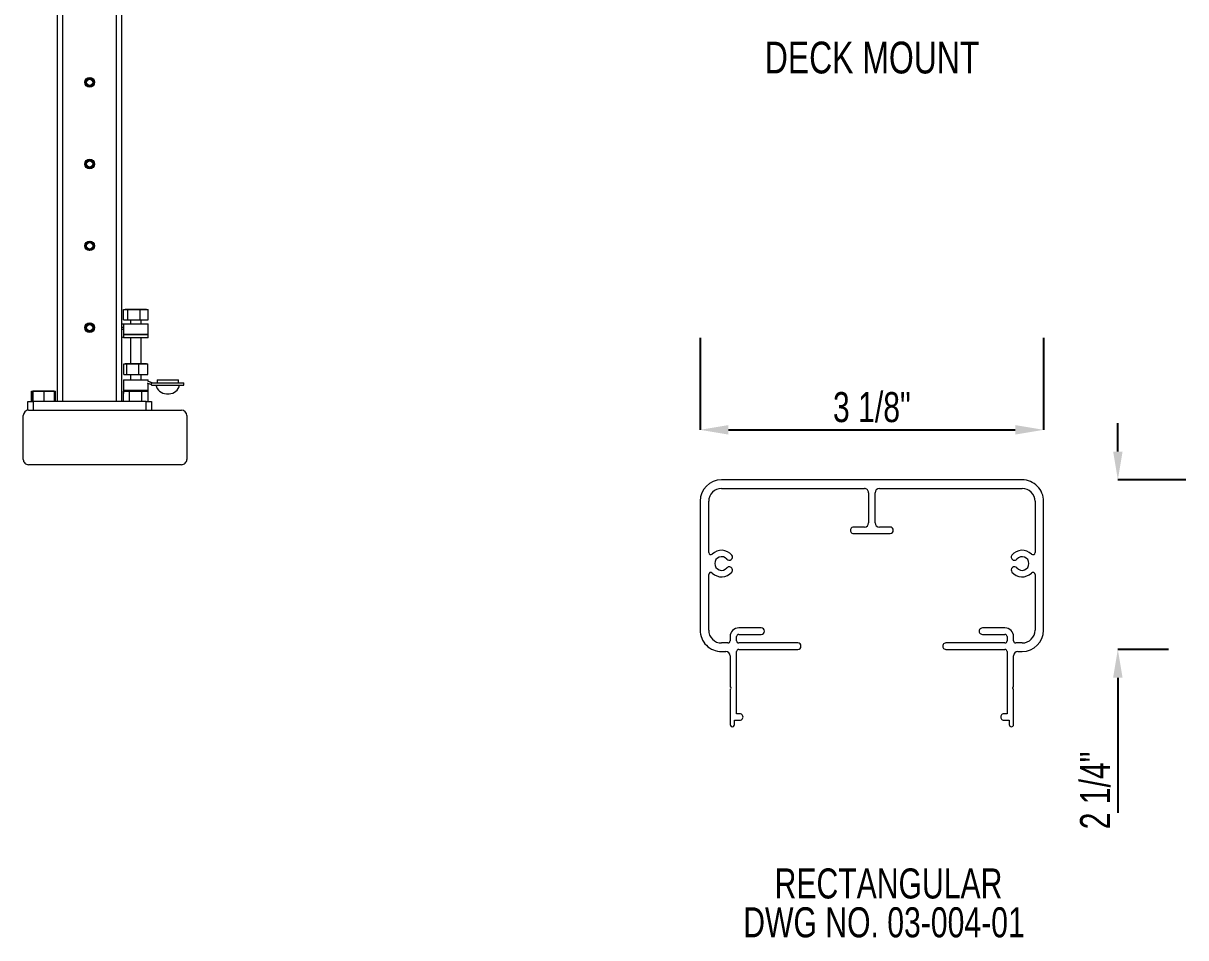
# Model space of a CAD drawing. Header units: inches. Extents: x 0.03 to 2.74, y 0.01 to 1.91.
# Drawn here: x 1.448 to 1.8921, y 0.7054 to 1.0548 of the extents above; entities that cross this region are included whole.
import ezdxf

# ---------------------------------------------------------------- set-up
doc = ezdxf.new("R2010")
doc.units = ezdxf.units.IN
doc.header["$MEASUREMENT"] = 0
doc.header["$PDSIZE"] = -1
doc.layers.add('SLD-0_0', color=7, linetype='Continuous')
doc.styles.add('SLDTEXTSTYLE0', font='TXT', dxfattribs={"width": 0.75})
doc.dimstyles.new('SLDDIMSTYLE8', dxfattribs={"dimtxt": 0.01148293963254593, "dimasz": 0.01083333333333333, "dimexe": 0, "dimexo": 0.0625, "dimgap": 0.002870734908136483, "dimtad": 1, "dimdec": 8, "dimlfac": 2, "dimrnd": 1e-09, "dimzin": 12, "dimdsep": 46, "dimlunit": 5, "dimtxsty": 'SLDTEXTSTYLE0', "dimsah": 1, "dimcen": 0.09, "dimadec": 0, "dimazin": 3, "dimtfac": 1, "dimtdec": 8, "dimtofl": 0, "dimtmove": 0, "dimatfit": 3, "dimfxl": 1, "dimfrac": 2, "dimtolj": 1, "dimtzin": 12, "dimarcsym": 0})
doc.dimstyles.new('SLDDIMSTYLE9', dxfattribs={"dimtxt": 0.01148293963254593, "dimasz": 0.01083333333333333, "dimexe": 0, "dimexo": 0.0625, "dimgap": 0.002870734908136483, "dimtad": 1, "dimdec": 8, "dimlfac": 2, "dimrnd": 1e-09, "dimzin": 12, "dimdsep": 46, "dimlunit": 5, "dimtxsty": 'SLDTEXTSTYLE0', "dimsah": 1, "dimcen": 0.09, "dimadec": 0, "dimazin": 3, "dimtfac": 1, "dimtdec": 8, "dimtofl": 0, "dimtmove": 0, "dimatfit": 3, "dimfxl": 1, "dimfrac": 2, "dimtolj": 1, "dimtzin": 12, "dimarcsym": 0})

# ---------------------------------------------------------------- blocks, each defined once
blk = doc.blocks.new('SW_NOTE_1')
at = {"layer": 'SLD-0_0', "color": 0, "char_height": 0.01148293963254593, "attachment_point": 2, "style": 'SLDTEXTSTYLE0'}
for s, insert in [('RECTANGULAR', (0.05346743766404195, 0.01480228703806392)), ('DWG NO. 03-004-01', (0.05174100873234083, -4.579213010293457e-05))]:
    blk.add_mtext(s, dxfattribs=dict(at, insert=insert))
blk = doc.blocks.new('*D89')
at = {"color": 0, "linetype": 'ByBlock', "lineweight": -2}
for p, q in [((1.706554315222232, 0.9346437841546867), (1.706554315222232, 0.899461866471556)), ((1.837787911022758, 0.9346437841546869), (1.837787911022758, 0.899461866471556)), ((1.717387648555565, 0.899461866471556), (1.826954577689424, 0.899461866471556))]:
    blk.add_line(p, q, dxfattribs=at)
at = {"color": 0, "linetype": 'ByBlock'}
for points in [[(1.706554315222232, 0.899461866471556), (1.717387648555565, 0.8976563109160001), (1.717387648555565, 0.901267422027112)], [(1.837787911022758, 0.899461866471556), (1.826954577689424, 0.8976563109160001), (1.826954577689424, 0.901267422027112)]]:
    blk.add_solid(points, dxfattribs=at)
at = {"layer": 'DEFPOINTS', "color": 0, "linetype": 'ByBlock'}
for p in [(1.706554315222232, 0.8721437841546867), (1.837787911022758, 0.8721437841546869)]:
    blk.add_point(p, dxfattribs=at)
at = {"color": 0, "linetype": 'ByBlock', "insert": (1.772171113122495, 0.9080740711959655), "char_height": 0.01148293963254593, "attachment_point": 5, "style": 'SLDTEXTSTYLE0'}
blk.add_mtext('3 1/8"', dxfattribs=at)
blk = doc.blocks.new('*D88')
at = {"color": 0, "linetype": 'ByBlock', "lineweight": -2}
for p, q in [((1.866144112187816, 0.8911792172255527), (1.866144112187816, 0.902012550558886)), ((1.892085811285225, 0.8803458838922193), (1.866144112187816, 0.8803458838922193)), ((1.885524131495199, 0.8155492959657102), (1.866144112187816, 0.8155492959657102)), ((1.866144112187816, 0.8047159626323769), (1.866144112187816, 0.7530438955658122))]:
    blk.add_line(p, q, dxfattribs=at)
at = {"color": 0, "linetype": 'ByBlock'}
for points in [[(1.866144112187816, 0.8803458838922193), (1.86433855663226, 0.8911792172255527), (1.867949667743372, 0.8911792172255527)], [(1.866144112187816, 0.8155492959657102), (1.86433855663226, 0.8047159626323769), (1.867949667743372, 0.8047159626323769)]]:
    blk.add_solid(points, dxfattribs=at)
at = {"layer": 'DEFPOINTS', "color": 0, "linetype": 'ByBlock'}
for p in [(1.829585811285225, 0.8803458838922193), (1.823024131495199, 0.8155492959657102)]:
    blk.add_point(p, dxfattribs=at)
at = {"color": 0, "linetype": 'ByBlock', "insert": (1.857531907463407, 0.7616561002902217), "char_height": 0.01148293963254593, "attachment_point": 5, "rotation": 90.0000000000002, "style": 'SLDTEXTSTYLE0'}
blk.add_mtext('2 1/4"', dxfattribs=at)

msp = doc.modelspace()

# ---------------------------------------------------------------- linework, layer by layer
at = {"linetype": 'Continuous', "lineweight": 15}
for p, q in [((1.461066831452857, 0.9102503302732492), (1.461066831452857, 1.285250330273249)), ((1.463117356387241, 0.9102503302732492), (1.463117356387241, 1.285250330273249)), ((1.483622605731073, 0.910250330273249), (1.483622605731073, 1.285250330273249)), ((1.485673130665456, 0.910250330273249), (1.485673130665456, 1.285250330273249)), ((1.471942511678882, 1.033113325081096), (1.47199588085495, 1.033143468733416)), ((1.473354313182479, 1.030613738029756), (1.473301523425771, 1.030644885265851)), ((1.473385648935837, 1.03392842905924), (1.473438438692541, 1.033897281823147)), ((1.474797450439434, 1.031428842007899), (1.474744081263365, 1.031398698355579)), ((1.471942511678882, 1.001863325081096), (1.47199588085495, 1.001893468733416)), ((1.473354313182479, 0.9993637380297559), (1.473301523425771, 0.9993948852658506)), ((1.473385648935837, 1.00267842905924), (1.473438438692541, 1.002647281823147)), ((1.474797450439434, 1.000178842007899), (1.474744081263365, 1.000148698355579)), ((1.471942511678882, 0.9706133250810959), (1.47199588085495, 0.9706434687334162)), ((1.473354313182479, 0.9681137380297559), (1.473301523425771, 0.9681448852658506)), ((1.473385648935837, 0.9714284290592401), (1.473438438692541, 0.9713972818231471)), ((1.474797450439434, 0.9689288420078993), (1.474744081263365, 0.9688986983555787)), ((1.486335445398848, 0.9415003302732499), (1.486335445398848, 0.9454783486459534)), ((1.486335445398848, 0.9454783486459534), (1.487160440327665, 0.9454783486459534)), ((1.486335445398848, 0.9415003302732499), (1.487985435256482, 0.9415003302732499)), ((1.48702647712215, 0.9456013801420163), (1.486903445626087, 0.9454783486459534)), ((1.48702647712215, 0.9456013801420163), (1.494982513867557, 0.9456013801420163)), ((1.487160440327665, 0.9454783486459534), (1.487985435256482, 0.9454783486459534)), ((1.487985435256482, 0.9415003302732499), (1.487985435256482, 0.9454783486459534)), ((1.487985435256482, 0.9454783486459534), (1.490319960304484, 0.9454783486459535)), ((1.487985435256482, 0.9415003302732499), (1.492654485352487, 0.9415003302732501)), ((1.48895397056047, 0.9415003302732499), (1.48895397056047, 0.9399378302732492)), ((1.490319960304484, 0.9454783486459535), (1.492654485352487, 0.9454783486459534)), ((1.492654485352487, 0.9415003302732501), (1.492654485352487, 0.9454783486459534)), ((1.492654485352487, 0.9454783486459534), (1.494164015471673, 0.9454783486459534)), ((1.492654485352487, 0.9415003302732501), (1.495673545590859, 0.9415003302732499)), ((1.493055020429237, 0.9399378302732492), (1.493055020429237, 0.9415003302732499)), ((1.494164015471673, 0.9454783486459534), (1.495673545590859, 0.9454783486459534)), ((1.49510554536362, 0.9454783486459534), (1.494982513867557, 0.9456013801420163)), ((1.495673545590859, 0.9415003302732499), (1.495673545590859, 0.9454783486459534)), ((1.471942511678882, 0.9393633250810959), (1.47199588085495, 0.9393934687334162)), ((1.473385648935837, 0.9401784290592401), (1.473438438692541, 0.9401472818231473)), ((1.474797450439434, 0.9376788420078993), (1.474744081263365, 0.937648698355579)), ((1.485673130665458, 0.9399763801420155), (1.488118576652323, 0.9399763801420155)), ((1.485673130665458, 0.9387460651813857), (1.486269011003469, 0.9387460651813857)), ((1.485673130665458, 0.9379258552076323), (1.486269011003469, 0.9379258552076323)), ((1.486269011003469, 0.9399378302732492), (1.486269011003469, 0.9358753302732491)), ((1.486269011003469, 0.9399378302732492), (1.495739979986239, 0.9399378302732492)), ((1.488118576652323, 0.9399378302732492), (1.488118576652323, 0.9399763801420155)), ((1.495739979986239, 0.9358753302732491), (1.495739979986239, 0.9399378302732492)), ((1.473354313182479, 0.936863738029756), (1.473301523425771, 0.9368948852658506)), ((1.486269011003469, 0.9358753302732491), (1.486269011003469, 0.9346450153126191)), ((1.493693781005712, 0.9358753302732491), (1.486269011003469, 0.9358753302732491)), ((1.486269011003469, 0.9358753302732491), (1.495739979986239, 0.9358753302732491)), ((1.493693781005712, 0.9346450153126191), (1.486269011003469, 0.9346450153126191)), ((1.48895397056047, 0.9346450153126191), (1.48895397056047, 0.9247680468086821)), ((1.493055020429237, 0.9247680468086821), (1.493055020429237, 0.9346450153126191)), ((1.495739979986239, 0.9358753302732491), (1.493693781005712, 0.9358753302732491)), ((1.495739979986239, 0.9346450153126191), (1.493693781005712, 0.9346450153126191)), ((1.495739979986239, 0.9346450153126191), (1.495739979986239, 0.9358753302732491)), ((1.486445318062347, 0.9206669969399159), (1.486445318062347, 0.9246450153126193)), ((1.486445318062347, 0.9246450153126193), (1.487030802967122, 0.9246450153126193)), ((1.487026477122151, 0.9247680468086823), (1.486903445626088, 0.9246450153126193)), ((1.487026477122151, 0.9247680468086823), (1.489929135155352, 0.9247680468086823)), ((1.487030802967122, 0.9246450153126193), (1.487616287871897, 0.9246450153126193)), ((1.487616287871897, 0.9206669969399157), (1.487616287871897, 0.9246450153126193)), ((1.487616287871897, 0.9246450153126193), (1.489895876588151, 0.9246450153126193)), ((1.489895876588151, 0.9246450153126193), (1.492175465304404, 0.9246450153126193)), ((1.489929135155352, 0.9247680468086823), (1.494982513867558, 0.9247680468086823)), ((1.492175465304404, 0.9206669969399157), (1.492175465304404, 0.9246450153126193)), ((1.492175465304404, 0.9246450153126193), (1.493869569115883, 0.9246450153126193)), ((1.493869569115883, 0.9246450153126193), (1.495563672927361, 0.9246450153126192)), ((1.495105545363621, 0.9246450153126193), (1.494982513867558, 0.9247680468086823)), ((1.495563672927361, 0.9206669969399157), (1.495563672927361, 0.9246450153126192)), ((1.486445318062347, 0.9206669969399159), (1.487616287871897, 0.9206669969399157)), ((1.487616287871897, 0.9206669969399157), (1.492175465304404, 0.9206669969399157)), ((1.488953970560471, 0.9206669969399157), (1.488953970560471, 0.9185836636065823)), ((1.492175465304404, 0.9206669969399157), (1.495563672927361, 0.9206669969399157)), ((1.493055020429237, 0.9185836636065823), (1.493055020429237, 0.9206669969399157)), ((1.486269011003469, 0.9185836636065824), (1.486269011003469, 0.9145211636065824)), ((1.486269011003469, 0.9185836636065824), (1.495697544056758, 0.9185836636065824)), ((1.49544928140081, 0.9181262941213368), (1.497268817633997, 0.917391898514719)), ((1.497049264407505, 0.916660303937578), (1.49544928140081, 0.9173060841475835)), ((1.495697544056758, 0.9185836636065824), (1.495739979986239, 0.9185836636065824)), ((1.495739979986239, 0.9180983405072802), (1.495739979986239, 0.9185836636065824)), ((1.495739979986239, 0.9181195132986163), (1.49754271607449, 0.917391898514719)), ((1.495739979986239, 0.9145211636065824), (1.495739979986239, 0.9171887532804675)), ((1.497045818519113, 0.9166616947564307), (1.497045818519113, 0.9165716885409656)), ((1.497045818519113, 0.9165716885409656), (1.509293842235966, 0.9165716885409656)), ((1.497049264407505, 0.916660303937578), (1.497049264407505, 0.917391898514719)), ((1.497049264407505, 0.917391898514719), (1.509348968125412, 0.917391898514719)), ((1.499096343453496, 0.9186222134753488), (1.499096343453496, 0.9173918985147188)), ((1.499096343453496, 0.9186222134753488), (1.507261692598065, 0.9186222134753488)), ((1.507261692598065, 0.9186222134753488), (1.507298443191029, 0.9186222134753488)), ((1.507298443191029, 0.917391898514719), (1.507298443191029, 0.9186222134753488)), ((1.509293842235966, 0.9165716885409656), (1.509348968125412, 0.9165716885409656)), ((1.509348968125412, 0.9165716885409656), (1.509348968125412, 0.917391898514719)), ((1.451103852293263, 0.9102503302732493), (1.451103852293264, 0.9142283486459527)), ((1.451103852293264, 0.9142283486459527), (1.451176289190959, 0.9142283486459527)), ((1.451176289190956, 0.9102503302732486), (1.451176289190956, 0.9142283486459518)), ((1.451176289190956, 0.9142283486459518), (1.45152417985814, 0.9142283486459518)), ((1.45152417985814, 0.9102503302732482), (1.45152417985814, 0.9142283486459518)), ((1.45152417985814, 0.9142283486459518), (1.451639263864765, 0.9142283486459518)), ((1.45175744825076, 0.9143513801420148), (1.451634416754697, 0.9142283486459518)), ((1.451639263864765, 0.9142283486459518), (1.451754347871391, 0.9142283486459518)), ((1.451754347871391, 0.9102503302732484), (1.451754347871391, 0.9142283486459518)), ((1.451754347871391, 0.9142283486459518), (1.453859991254052, 0.9142283486459518)), ((1.45175744825076, 0.9143513801420148), (1.459713484996167, 0.9143513801420148)), ((1.453859991254052, 0.9142283486459518), (1.455965634636714, 0.9142283486459517)), ((1.455965634636714, 0.9102503302732482), (1.455965634636714, 0.9142283486459517)), ((1.455965634636714, 0.9142283486459517), (1.457956194012751, 0.9142283486459518)), ((1.457956194012751, 0.9142283486459518), (1.459946753388787, 0.9142283486459518)), ((1.45983651649223, 0.9142283486459518), (1.459713484996167, 0.9143513801420148)), ((1.459946753388787, 0.9102503302732482), (1.459946753388787, 0.9142283486459518)), ((1.459946753388787, 0.9142283486459518), (1.46029464405597, 0.9142283486459518)), ((1.460294644055972, 0.9142283486459527), (1.460367080953661, 0.9142283486459527)), ((1.46029464405597, 0.9102503302732484), (1.46029464405597, 0.9142283486459518)), ((1.460367080953661, 0.9102503302732493), (1.460367080953661, 0.9142283486459527)), ((1.486269011003469, 0.9145211636065824), (1.486269011003469, 0.9132908486459524)), ((1.495739979986239, 0.9145211636065824), (1.486269011003469, 0.9145211636065824)), ((1.486269011003469, 0.9145211636065824), (1.495697544056758, 0.9145211636065824)), ((1.486270044458326, 0.9132908486459524), (1.486269011003469, 0.9132908486459524)), ((1.486270044458324, 0.9102503302732484), (1.486270044458324, 0.9142283486459518)), ((1.486270044458324, 0.9142283486459518), (1.48741082013325, 0.9142283486459518)), ((1.487026477122151, 0.9143513801420148), (1.486903445626088, 0.9142283486459518)), ((1.487026477122151, 0.9143513801420148), (1.490921391551494, 0.9143513801420148)), ((1.48741082013325, 0.9142283486459518), (1.488551595808177, 0.9142283486459518)), ((1.488551595808176, 0.9102503302732482), (1.488551595808177, 0.9142283486459518)), ((1.488551595808177, 0.9142283486459518), (1.490918821326441, 0.9142283486459518)), ((1.490918821326441, 0.9142283486459518), (1.493286046844707, 0.9142283486459518)), ((1.490921391551494, 0.9143513801420148), (1.494982513867558, 0.9143513801420148)), ((1.493286046844707, 0.9102503302732482), (1.493286046844707, 0.9142283486459518)), ((1.493286046844707, 0.9142283486459518), (1.494512496688045, 0.9142283486459518)), ((1.494512496688045, 0.9142283486459518), (1.495738946531384, 0.9142283486459518)), ((1.495105545363621, 0.9142283486459518), (1.494982513867558, 0.9143513801420148)), ((1.495697544056758, 0.9145211636065824), (1.495739979986239, 0.9145211636065824)), ((1.495738946531384, 0.9102503302732482), (1.495738946531384, 0.9142283486459518)), ((1.495739979986239, 0.9132908486459524), (1.495738946531386, 0.9132908486459524)), ((1.495739979986239, 0.9132908486459524), (1.495739979986239, 0.9145211636065824)), ((1.502710248067525, 0.913261812962684), (1.503684538576999, 0.913261812962684)), ((1.449788944313752, 0.906969490378236), (1.449788944313751, 0.9102503302732492)), ((1.449788944313751, 0.9102503302732492), (1.451839469248135, 0.9102503302732492)), ((1.450043129859476, 0.9069694903782142), (1.50844207999071, 0.9069694903782679)), ((1.451839469248135, 0.9102503302732492), (1.451839469248135, 0.906969490378236)), ((1.494900492870182, 0.9102503302732492), (1.451839469248135, 0.9102503302732492)), ((1.494900492870182, 0.906969490378236), (1.494900492870182, 0.9102503302732492)), ((1.494900492870182, 0.9102503302732492), (1.496951017804566, 0.9102503302732492)), ((1.496951017804566, 0.9102503302732492), (1.496951017804565, 0.906969490378236)), ((1.44799260492511, 0.8881866819792621), (1.447992604925095, 0.904918965443829)), ((1.510492604925095, 0.9049189654438865), (1.51049260492511, 0.8881866819793196)), ((1.508442079990729, 0.8861361570449345), (1.450043129859496, 0.8861361570448808)), ((1.829585811285225, 0.8803458838922241), (1.714756414959766, 0.8803458838922239)), ((1.714756414959766, 0.877065043997211), (1.769300378214359, 0.877065043997211)), ((1.770940798161866, 0.8754246240497046), (1.770940798161866, 0.8639416844171582)), ((1.773401428083126, 0.8639416844171581), (1.773401428083126, 0.8754246240497046)), ((1.775041848030632, 0.877065043997211), (1.829585811285225, 0.877065043997211)), ((1.706554315222233, 0.872143784154691), (1.706554315222233, 0.8229311857294945)), ((1.709835155117246, 0.8525841566078868), (1.709835155117246, 0.872143784154691)), ((1.834507071127745, 0.872143784154691), (1.834507071127745, 0.852584156607887)), ((1.837787911022758, 0.8229311857294944), (1.837787911022758, 0.872143784154691)), ((1.769300378214359, 0.8623012644696519), (1.765199328345593, 0.8623012644696519)), ((1.779142897899399, 0.8623012644696519), (1.775041848030632, 0.8623012644696517)), ((1.765199328345593, 0.859840634548392), (1.779142897899398, 0.859840634548392)), ((1.709835155117246, 0.8229311857294945), (1.709835155117246, 0.844131233223805)), ((1.834507071127745, 0.844131233223805), (1.834507071127745, 0.8229311857294944)), ((1.729930299474202, 0.8237513957032476), (1.721318094749792, 0.8237513957032477)), ((1.823024131495199, 0.8237513957032476), (1.81441192677079, 0.8237513957032476)), ((1.717217044881026, 0.8180099258869744), (1.714756414959766, 0.8180099258869746)), ((1.718037254854779, 0.8204705558082345), (1.718037254854779, 0.8188301358607278)), ((1.720497884776039, 0.8188301358607278), (1.720497884776039, 0.8204705558082345)), ((1.721318094749792, 0.8212907657819877), (1.729930299474201, 0.8212907657819877)), ((1.743873869028008, 0.8180099258869746), (1.721318094749792, 0.8180099258869744)), ((1.823024131495199, 0.8180099258869744), (1.800468357216984, 0.8180099258869744)), ((1.81441192677079, 0.8212907657819877), (1.823024131495199, 0.8212907657819882)), ((1.823844341468952, 0.8204705558082342), (1.823844341468952, 0.8188301358607276)), ((1.826304971390212, 0.8188301358607278), (1.826304971390212, 0.8204705558082345)), ((1.829585811285225, 0.8180099258869744), (1.827125181363965, 0.8180099258869746)), ((1.714756414959766, 0.8147290859919611), (1.716396834907272, 0.8147290859919613)), ((1.718037254854779, 0.8130886660444545), (1.718037254854779, 0.801195621425032)), ((1.720497884776039, 0.7909429967531164), (1.720497884776039, 0.8147290859919615)), ((1.721318094749792, 0.8155492959657145), (1.743873869028007, 0.8155492959657145)), ((1.800468357216984, 0.8155492959657147), (1.823024131495199, 0.8155492959657143)), ((1.823844341468952, 0.8147290859919613), (1.823844341468952, 0.7909429967531164)), ((1.826304971390212, 0.8011956214250325), (1.826304971390212, 0.8130886660444547)), ((1.827945391337718, 0.8147290859919615), (1.829585811285225, 0.8147290859919613)), ((1.718037254854779, 0.800375411451279), (1.718037254854779, 0.7868419468843497)), ((1.826304971390212, 0.78684194688435), (1.826304971390212, 0.8003754114512792)), ((1.721728199736669, 0.7909429967531164), (1.720497884776039, 0.7909429967531164)), ((1.823844341468952, 0.7909429967531164), (1.822614026508322, 0.7909429967531164)), ((1.719677674802286, 0.7884823668318562), (1.721728199736668, 0.7884823668318567)), ((1.719677674802286, 0.7868419468843497), (1.719677674802286, 0.7884823668318562)), ((1.822614026508322, 0.7884823668318567), (1.824664551442706, 0.7884823668318562)), ((1.824664551442706, 0.7884823668318562), (1.824664551442706, 0.7868419468843499))]:
    msp.add_line(p, q, dxfattribs=at)
at = {"linetype": 'Continuous', "lineweight": 15, "flags": 128}
msp.add_lwpolyline([(1.485673130665458, 0.9347859591015566), (1.485888409629219, 0.9348564750942041), (1.486269011003469, 0.9350149060477073)], dxfattribs=at)
at = {"linetype": 'Continuous', "lineweight": 15}
for centre, radius in [((1.473369981059158, 1.032271083544499), 0.001845472440944906), ((1.473369981059158, 1.032271083544499), 0.001420645347415421), ((1.473369981059157, 1.0322710835445), 0.001217696012070264), ((1.473369981059158, 1.001021083544499), 0.001845472440944906), ((1.473369981059158, 1.001021083544499), 0.001420645347415421), ((1.473369981059157, 1.0010210835445), 0.001217696012070264), ((1.473369981059158, 0.9697710835444995), 0.001845472440944906), ((1.473369981059158, 0.9697710835444995), 0.001420645347415513), ((1.473369981059157, 0.9697710835444997), 0.001217696012070264), ((1.473369981059158, 0.9385210835444995), 0.001845472440944906), ((1.473369981059158, 0.9385210835444995), 0.00142064534741533), ((1.473369981059157, 0.9385210835444998), 0.001217696012070447)]:
    msp.add_circle(centre, radius, dxfattribs=at)
for centre, radius, start, end in [((1.473369981059158, 1.032271083544499), 0.001435367454068745, 175.7205514342202, 235.7205514342247), ((1.473369981059158, 1.032271083544499), 0.001435367454068745, 115.7205514342514, 175.7205514342202), ((1.473369981059158, 1.032271083544499), 0.001435367454068237, 235.7205514342247, 295.720551434236), ((1.473369981059158, 1.032271083544499), 0.001435367454068537, 55.72055143425351, 115.7205514342514), ((1.473369981059158, 1.032271083544499), 0.001435367454067778, 295.720551434236, 355.720551434253), ((1.473369981059158, 1.032271083544499), 0.001435367454068537, 355.720551434253, 55.72055143425351), ((1.473369981059158, 1.001021083544499), 0.001435367454068745, 175.7205514342202, 235.7205514342272), ((1.473369981059158, 1.001021083544499), 0.001435367454068745, 115.7205514342514, 175.7205514342202), ((1.473369981059158, 1.001021083544499), 0.001435367454068329, 235.7205514342272, 295.7205514342379), ((1.473369981059158, 1.001021083544499), 0.001435367454068468, 55.72055143424851, 115.7205514342514), ((1.473369981059158, 1.001021083544499), 0.001435367454067679, 295.7205514342379, 355.720551434253), ((1.473369981059158, 1.001021083544499), 0.001435367454068354, 355.720551434253, 55.72055143424851), ((1.473369981059158, 0.9697710835444995), 0.001435367454068737, 175.7205514342246, 235.7205514342272), ((1.473369981059158, 0.9697710835444995), 0.001435367454068737, 115.7205514342514, 175.7205514342246), ((1.473369981059158, 0.9697710835444995), 0.001435367454068329, 235.7205514342272, 295.7205514342379), ((1.473369981059158, 0.9697710835444995), 0.001435367454068468, 55.72055143425102, 115.7205514342514), ((1.473369981059158, 0.9697710835444995), 0.001435367454067679, 295.7205514342379, 355.720551434253), ((1.473369981059158, 0.9697710835444995), 0.001435367454068445, 355.720551434253, 55.72055143425102), ((1.473369981059158, 0.9385210835444995), 0.001435367454068745, 175.7205514342202, 235.7205514342272), ((1.473369981059158, 0.9385210835444995), 0.001435367454068745, 115.7205514342514, 175.7205514342202), ((1.473369981059158, 0.9385210835444995), 0.001435367454068329, 235.7205514342272, 295.7205514342379), ((1.473369981059158, 0.9385210835444995), 0.001435367454068537, 55.72055143425351, 115.7205514342514), ((1.473369981059158, 0.9385210835444995), 0.001435367454067679, 295.7205514342379, 355.7205514342619), ((1.473369981059158, 0.9385210835444995), 0.001435367454068537, 355.7205514342619, 55.72055143425351), ((1.502710248067525, 0.9173628628314503), 0.00410104986876634, 191.1232377672312, 270.0000000000008), ((1.503684538576999, 0.9173628628314503), 0.00410104986876634, 270.0000000000008, 348.8767622327704), ((1.450043129859478, 0.9049189654438309), 0.002050524934383402, 90.00000000005583, 180.000000000055), ((1.508442079990712, 0.9049189654438845), 0.002050524934383402, 5.58393446540212e-11, 90.00000000005583), ((1.450043129859493, 0.8881866819792639), 0.002050524934383069, 180.0000000000629, 270.0000000000629), ((1.508442079990727, 0.8881866819793178), 0.002050524934383291, 270.0000000000504, 5.116255912751072e-11), ((1.714756414959765, 0.872143784154691), 0.008202099737532942, 89.99999999999689, 179.9999999999969), ((1.829585811285225, 0.8721437841546913), 0.008202099737532942, 359.999999999997, 90), ((1.714756414959765, 0.872143784154691), 0.004921259842520009, 89.99999999999483, 179.9999999999948), ((1.769300378214359, 0.8754246240497046), 0.001640419947506633, 0, 90.0000000000155), ((1.775041848030632, 0.8754246240497042), 0.001640419947506744, 90, 179.9999999999884), ((1.829585811285225, 0.8721437841546913), 0.004921259842519898, 359.999999999997, 90.00000000000517), ((1.765199328345593, 0.8610709495090217), 0.001230314960630197, 89.99999999997932, 270.0000000000008), ((1.769300378214359, 0.8639416844171582), 0.001640419947506633, 270.0000000000008, 0), ((1.775041848030632, 0.8639416844171582), 0.001640419947506522, 180.0000000000168, 270.0000000000008), ((1.779142897899398, 0.861070949509022), 0.001230314960629975, 270.0000000000008, 89.99999999997932), ((1.714756414959766, 0.848357694915846), 0.005068897637795292, 39.86834155001215, 134.1371942310842), ((1.829585811285225, 0.848357694915846), 0.005068897637795505, 45.86280576891227, 140.1316584499859), ((1.710655365090999, 0.852584156607887), 0.0008202099737533148, 180.0000000000163, 314.1371942311084), ((1.714756414959766, 0.848357694915846), 0.002608267716535549, 39.86834155000493, 320.1316584499859), ((1.717702601878485, 0.850818324837106), 0.001230314960629971, 219.8683415500312, 39.8683415500092), ((1.826639624366506, 0.8508183248371057), 0.001230314960630255, 140.1316584499749, 320.1316584500075), ((1.829585811285225, 0.848357694915846), 0.002608267716535493, 219.868341550012, 140.1316584499814), ((1.833686861153992, 0.852584156607887), 0.0008202099737530943, 225.8628057689155, 0), ((1.710655365090999, 0.8441312332238049), 0.0008202099737535384, 45.86280576894173, 179.9999999999922), ((1.714756414959766, 0.848357694915846), 0.005068897637795292, 225.8628057689096, 320.1316584499887), ((1.717702601878485, 0.8458970649945863), 0.001230314960630113, 320.1316584499837, 140.1316584499988), ((1.826639624366506, 0.8458970649945857), 0.001230314960630327, 39.86834155002904, 219.8683415499981), ((1.829585811285225, 0.848357694915846), 0.005068897637795292, 219.868341550013, 314.1371942310884), ((1.833686861153992, 0.844131233223805), 0.0008202099737536335, 3.102185814112961e-11, 134.1371942310859), ((1.714756414959766, 0.8229311857294945), 0.008202099737533386, 179.9999999999969, 270.0000000000008), ((1.714756414959766, 0.8229311857294945), 0.004921259842519898, 179.9999999999948, 270.0000000000008), ((1.721318094749792, 0.8204705558082345), 0.003280839895013266, 89.99999999999226, 179.9999999999922), ((1.729930299474201, 0.8225210807426178), 0.001230314960630086, 270.0000000000008, 89.99999999997932), ((1.81441192677079, 0.8225210807426176), 0.001230314960629975, 90, 270.0000000000008), ((1.823024131495199, 0.8204705558082345), 0.003280839895013488, 0, 90), ((1.829585811285225, 0.8229311857294945), 0.00492125984252012, 270.000000000006, 359.9999999999955), ((1.829585811285225, 0.8229311857294945), 0.008202099737533275, 270.0000000000039, 359.9999999999976), ((1.717217044881026, 0.8188301358607276), 0.0008202099737532054, 270.0000000000008, 3.468349179596054e-11), ((1.721318094749792, 0.8204705558082345), 0.0008202099737532054, 89.99999999996899, 180), ((1.721318094749792, 0.8188301358607276), 0.0008202099737533164, 179.9999999999653, 270.0000000000164), ((1.743873869028007, 0.8167796109263444), 0.001230314960630197, 270.0000000000008, 89.99999999997932), ((1.800468357216984, 0.8167796109263447), 0.001230314960629975, 90, 270.0000000000008), ((1.823024131495199, 0.8204705558082345), 0.0008202099737537605, 359.9999999999853, 90), ((1.823024131495199, 0.818830135860728), 0.0008202099737535384, 270.0000000000164, 359.9999999999775), ((1.827125181363965, 0.8188301358607282), 0.0008202099737535384, 180.0000000000396, 270.0000000000319), ((1.716396834907272, 0.8130886660444545), 0.001640419947506744, 1.551092907056061e-11, 90), ((1.721318094749792, 0.8147290859919611), 0.0008202099737533164, 89.9999999999845, 179.9999999999337), ((1.823024131495199, 0.8147290859919611), 0.0008202099737532054, 6.252655404125208e-11, 90.00000000003104), ((1.827945391337719, 0.813088666044455), 0.001640419947506633, 90.0000000000155, 180.0000000000086), ((1.718037254854779, 0.8007855164381558), 0.0004101049868767692, 270.0000000000008, 89.99999999996899), ((1.826304971390212, 0.8007855164381557), 0.0004101049868768802, 90, 270.0000000000008), ((1.721728199736669, 0.7897126817924862), 0.001230314960630197, 269.9999999999802, 90), ((1.822614026508322, 0.7897126817924864), 0.001230314960629975, 90, 270.0000000000008), ((1.718857464828532, 0.7868419468843497), 0.0008202099737535384, 179.999999999969, 3.102185814111282e-11), ((1.825484761416459, 0.78684194688435), 0.0008202099737533164, 180.0000000000086, 0)]:
    msp.add_arc(centre, radius, start, end, dxfattribs=at)
for points, knots in [([(1.471938615461927, 1.032378192158832), (1.471937150654177, 1.032358616932014), (1.471930877862386, 1.032274789329297), (1.471919779564596, 1.032126475192834), (1.47190536280806, 1.03193381422473), (1.471890989298908, 1.031741731200964), (1.471881519199083, 1.031615175786383), (1.47187677627461, 1.031551792845962)], [0, 0, 0, 0, 0.07000203757745715, 0.2997719030339321, 0.5308036500306172, 0.7650116797100143, 1, 1, 1, 1]), ([(1.47187677627461, 1.031551792845962), (1.47195996755947, 1.031495087313795), (1.472127090310151, 1.031381171721188), (1.47232792737665, 1.031244275497577), (1.47247327188555, 1.031145204570393), (1.47253209946928, 1.03110510602585), (1.472561539479566, 1.031085038882361)], [0, 0, 0, 0, 0.3714016417520069, 0.7461077693550477, 0.8729407293661852, 1, 1, 1, 1]), ([(1.472640578492341, 1.031034858798055), (1.472623671994199, 1.031044834041776), (1.472551272771307, 1.031087551338259), (1.472423178589012, 1.03116313001085), (1.472256783464729, 1.031261307167639), (1.472090887492513, 1.03135918981261), (1.471981585623302, 1.031423680564949), (1.471926843802203, 1.031455979566354)], [0, 0, 0, 0, 0.07000203757643396, 0.2997719030335592, 0.5308036500303582, 0.765011679710182, 1, 1, 1, 1]), ([(1.471934677740542, 1.032284652323725), (1.471935033198061, 1.032322252563758), (1.471935744831059, 1.032397528989613), (1.471937417357487, 1.032574448570476), (1.471939695178929, 1.032815396161923), (1.47194156971896, 1.033013684709685), (1.471942511678882, 1.033113325081096)], [0, 0, 0, 0, 0.1340924543902023, 0.2684557516676476, 0.6323976274497076, 1, 1, 1, 1]), ([(1.472000454649244, 1.033204591471702), (1.471995463004737, 1.033137884715522), (1.471985463054517, 1.033004248548083), (1.471970115749042, 1.032799152018687), (1.471954476452883, 1.032590153418294), (1.471943913723837, 1.032448996452875), (1.471938615461927, 1.032378192158832)], [0, 0, 0, 0, 0.2472686137513709, 0.4953625653855861, 0.7468740051200251, 1, 1, 1, 1]), ([(1.472747057041518, 1.03356423682097), (1.472729371993934, 1.033555717768285), (1.472653638764547, 1.03351923636397), (1.472519645805735, 1.033454690703563), (1.472345588134771, 1.033370845496911), (1.472172052601978, 1.033287251809096), (1.472057717348052, 1.033232175448831), (1.472000454649244, 1.033204591471702)], [0, 0, 0, 0, 0.07000203757669933, 0.299771903033498, 0.5308036500303641, 0.7650116797096762, 1, 1, 1, 1]), ([(1.472561539479566, 1.031085038882361), (1.472605248200451, 1.031055245782251), (1.472692837204713, 1.030995542640185), (1.472824247518079, 1.030905969654696), (1.472955413818201, 1.030816562995533), (1.473096651943245, 1.030720291095701), (1.473192923546277, 1.030654669648795), (1.473246302684523, 1.03061828491876)], [0, 0, 0, 0, 0.1885974294568407, 0.3779351286956715, 0.5692809734077935, 0.7611818050030664, 1, 1, 1, 1]), ([(1.472704861256891, 1.033543910717201), (1.47270835866282, 1.033545886100673), (1.472767993815108, 1.033579568863439), (1.472884064191444, 1.033645127025041), (1.473066504662024, 1.033748171938214), (1.473233948170436, 1.033842746358743), (1.473344183854388, 1.033905009004994), (1.473385648935837, 1.03392842905924)], [0, 0, 0, 0, 0.015169439764202, 0.2586579507150296, 0.503851409471296, 0.8133740275444871, 1, 1, 1, 1]), ([(1.473493659433792, 1.033923882170239), (1.473402993144059, 1.033880207371209), (1.473251317128363, 1.033807143617054), (1.473033244660415, 1.033702096071382), (1.472874820991235, 1.033625781909488), (1.472779068101876, 1.033579656847884), (1.472747057041518, 1.03356423682097)], [0, 0, 0, 0, 0.3712025121231247, 0.6209862366788694, 0.8732922574423888, 1, 1, 1, 1]), ([(1.473246302684523, 1.03061828491876), (1.473336968974256, 1.03066195971779), (1.473488644989952, 1.030735023471945), (1.4737067174579, 1.030840071017617), (1.47386514112708, 1.030916385179512), (1.473960894016439, 1.030962510241116), (1.473992905076797, 1.030977930268029)], [0, 0, 0, 0, 0.3712025121233121, 0.6209862366791233, 0.8732922574419114, 1, 1, 1, 1]), ([(1.474035100861468, 1.03099825637182), (1.474031603455524, 1.030996280988339), (1.473971968303224, 1.030962598225564), (1.47385589792687, 1.030897040063957), (1.473673457456292, 1.030793995150781), (1.47350601394788, 1.030699420730254), (1.473395778263927, 1.030637158084002), (1.473354313182479, 1.030613738029756)], [0, 0, 0, 0, 0.01516943982639534, 0.2586579507609035, 0.5038514095024796, 0.8133740275555262, 1, 1, 1, 1]), ([(1.473493659433792, 1.033923882170239), (1.473576850718653, 1.033867176638072), (1.473743973469333, 1.033753261045465), (1.473944810535831, 1.033616364821853), (1.474090155044732, 1.03351729389467), (1.474148982628462, 1.033477195350127), (1.474178422638748, 1.033457128206638)], [0, 0, 0, 0, 0.3714016417526685, 0.7461077693547878, 0.8729407293652337, 1, 1, 1, 1]), ([(1.473992905076797, 1.030977930268029), (1.47401059012438, 1.030986449320715), (1.474086323353768, 1.031022930725029), (1.474220316312579, 1.031087476385437), (1.474394373983544, 1.031171321592089), (1.474567909516336, 1.031254915279904), (1.474682244770263, 1.031309991640169), (1.47473950746907, 1.031337575617298)], [0, 0, 0, 0, 0.07000203757682191, 0.2997719030336198, 0.5308036500303852, 0.7650116797094515, 1, 1, 1, 1]), ([(1.474099383625975, 1.033507308290943), (1.474116290124116, 1.033497333047221), (1.474188689347008, 1.033454615750738), (1.474316783529304, 1.033379037078147), (1.474483178653585, 1.033280859921355), (1.474649074625803, 1.033182977276388), (1.474758376495014, 1.033118486524047), (1.474813118316113, 1.033086187522643)], [0, 0, 0, 0, 0.07000203757688803, 0.2997719030335372, 0.5308036500318988, 0.7650116797102026, 1, 1, 1, 1]), ([(1.474178422638748, 1.033457128206638), (1.474222131359633, 1.033427335106529), (1.474309720363895, 1.033367631964462), (1.474441130677261, 1.033278058978973), (1.474572296977383, 1.033188652319809), (1.474713535102427, 1.033092380419978), (1.47480980670546, 1.033026758973072), (1.474863185843705, 1.032990374243037)], [0, 0, 0, 0, 0.1885974294568584, 0.3779351286955726, 0.569280973407543, 0.7611818050032829, 1, 1, 1, 1]), ([(1.47473950746907, 1.031337575617298), (1.474744499113578, 1.031404282373478), (1.474754499063798, 1.031537918540917), (1.474769846369273, 1.031743015070312), (1.474785485665432, 1.031952013670706), (1.474796048394477, 1.032093170636124), (1.474801346656387, 1.032163974930168)], [0, 0, 0, 0, 0.2472686137507265, 0.4953625653847962, 0.7468740051196576, 1, 1, 1, 1]), ([(1.474797450439434, 1.031428842007899), (1.474797778548558, 1.031463549339174), (1.474798435016289, 1.031532990391776), (1.474800047984129, 1.031703609874487), (1.474802324050837, 1.031944371850662), (1.47480429363913, 1.032152714588449), (1.474805284377774, 1.032257514765271)], [0, 0, 0, 0, 0.1285821625228829, 0.2572620937261213, 0.6263893585316807, 1, 1, 1, 1]), ([(1.474801346656387, 1.032163974930168), (1.474802811464137, 1.032183550156985), (1.47480908425593, 1.032267377759702), (1.474820182553718, 1.032415691896165), (1.474834599310254, 1.03260835286427), (1.474848972819407, 1.032800435888035), (1.474858442919232, 1.032926991302616), (1.474863185843705, 1.032990374243037)], [0, 0, 0, 0, 0.07000203757669397, 0.2997719030331997, 0.5308036500304119, 0.7650116797098182, 1, 1, 1, 1]), ([(1.471938615461927, 1.001128192158832), (1.471937150654177, 1.001108616932014), (1.471930877862386, 1.001024789329297), (1.471919779564596, 1.000876475192834), (1.47190536280806, 1.00068381422473), (1.471890989298908, 1.000491731200964), (1.471881519199083, 1.000365175786384), (1.47187677627461, 1.000301792845962)], [0, 0, 0, 0, 0.07000203757744367, 0.2997719030339188, 0.530803650030604, 0.7650116797100144, 1, 1, 1, 1]), ([(1.47187677627461, 1.000301792845962), (1.47195996755947, 1.000245087313795), (1.472127090310151, 1.000131171721188), (1.47232792737665, 0.9999942754975772), (1.47247327188555, 0.9998952045703928), (1.47253209946928, 0.99985510602585), (1.472561539479566, 0.9998350388823612)], [0, 0, 0, 0, 0.3714016417520097, 0.7461077693550611, 0.8729407293661917, 1, 1, 1, 1]), ([(1.472640578492341, 0.9997848587980552), (1.472623671994199, 0.9997948340417765), (1.472551272771307, 0.9998375513382591), (1.472423178589012, 0.9999131300108504), (1.472256783464729, 1.000011307167638), (1.472090887492513, 1.00010918981261), (1.471981585623302, 1.000173680564949), (1.471926843802203, 1.000205979566354)], [0, 0, 0, 0, 0.07000203757644033, 0.2997719030335571, 0.5308036500303682, 0.7650116797101902, 1, 1, 1, 1]), ([(1.471934677740542, 1.001034652323725), (1.471935033198061, 1.001072252563758), (1.471935744831059, 1.001147528989613), (1.471937417357487, 1.001324448570476), (1.471939695178929, 1.001565396161923), (1.47194156971896, 1.001763684709686), (1.471942511678882, 1.001863325081096)], [0, 0, 0, 0, 0.1340924543902293, 0.2684557516676745, 0.632397627449721, 1, 1, 1, 1]), ([(1.472000454649244, 1.001954591471702), (1.471995463004737, 1.001887884715522), (1.471985463054517, 1.001754248548083), (1.471970115749042, 1.001549152018687), (1.471954476452883, 1.001340153418294), (1.471943913723837, 1.001198996452875), (1.471938615461927, 1.001128192158832)], [0, 0, 0, 0, 0.2472686137513577, 0.4953625653855728, 0.7468740051200118, 1, 1, 1, 1]), ([(1.472747057041518, 1.00231423682097), (1.472729371993934, 1.002305717768284), (1.472653638764547, 1.00226923636397), (1.472519645805735, 1.002204690703563), (1.472345588134771, 1.002120845496911), (1.472172052601978, 1.002037251809096), (1.472057717348052, 1.001982175448831), (1.472000454649244, 1.001954591471702)], [0, 0, 0, 0, 0.07000203757669933, 0.2997719030334982, 0.5308036500303583, 0.765011679709682, 1, 1, 1, 1]), ([(1.472561539479566, 0.9998350388823612), (1.472605248200451, 0.9998052457822516), (1.472692837204713, 0.9997455426401852), (1.472824247518079, 0.9996559696546958), (1.472955413818201, 0.9995665629955324), (1.473096651943245, 0.9994702910957013), (1.473192923546277, 0.9994046696487947), (1.473246302684523, 0.9993682849187602)], [0, 0, 0, 0, 0.1885974294568483, 0.3779351286956715, 0.5692809734078009, 0.7611818050030739, 1, 1, 1, 1]), ([(1.472704861256891, 1.002293910717201), (1.47270835866282, 1.002295886100673), (1.472767993815107, 1.002329568863439), (1.472884064191444, 1.002395127025041), (1.473066504662024, 1.002498171938214), (1.473233948170436, 1.002592746358743), (1.473344183854388, 1.002655009004994), (1.473385648935837, 1.00267842905924)], [0, 0, 0, 0, 0.01516943976436142, 0.258657950715146, 0.5038514094713762, 0.8133740275445147, 1, 1, 1, 1]), ([(1.473493659433792, 1.002673882170239), (1.473402993144059, 1.002630207371209), (1.473251317128363, 1.002557143617054), (1.473033244660415, 1.002452096071382), (1.472874820991235, 1.002375781909488), (1.472779068101876, 1.002329656847884), (1.472747057041518, 1.00231423682097)], [0, 0, 0, 0, 0.3712025121231304, 0.6209862366788637, 0.8732922574423947, 1, 1, 1, 1]), ([(1.473246302684523, 0.9993682849187602), (1.473336968974256, 0.9994119597177903), (1.473488644989952, 0.9994850234719452), (1.4737067174579, 0.9995900710176169), (1.47386514112708, 0.9996663851795121), (1.473960894016439, 0.9997125102411154), (1.473992905076797, 0.9997279302680294)], [0, 0, 0, 0, 0.3712025121233063, 0.6209862366791175, 0.8732922574419113, 1, 1, 1, 1]), ([(1.474035100861468, 0.9997482563718196), (1.474031603455524, 0.9997462809883388), (1.473971968303224, 0.9997125982255637), (1.47385589792687, 0.9996470400639571), (1.473673457456292, 0.9995439951507809), (1.47350601394788, 0.9994494207302546), (1.473395778263927, 0.9993871580840025), (1.473354313182479, 0.9993637380297559)], [0, 0, 0, 0, 0.01516943982643302, 0.2586579507609352, 0.5038514095024984, 0.8133740275555307, 1, 1, 1, 1]), ([(1.473493659433792, 1.002673882170239), (1.473576850718653, 1.002617176638072), (1.473743973469333, 1.002503261045465), (1.473944810535831, 1.002366364821853), (1.474090155044732, 1.00226729389467), (1.474148982628462, 1.002227195350127), (1.474178422638748, 1.002207128206638)], [0, 0, 0, 0, 0.371401641752661, 0.7461077693547881, 0.8729407293652339, 1, 1, 1, 1]), ([(1.473992905076797, 0.9997279302680294), (1.47401059012438, 0.9997364493207149), (1.474086323353768, 0.9997729307250286), (1.474220316312579, 0.9998374763854374), (1.474394373983544, 0.9999213215920885), (1.474567909516336, 1.000004915279904), (1.474682244770263, 1.00005999164017), (1.47473950746907, 1.000087575617298)], [0, 0, 0, 0, 0.07000203757681017, 0.2997719030336198, 0.5308036500303794, 0.7650116797094457, 1, 1, 1, 1]), ([(1.474099383625975, 1.002257308290943), (1.474116290124116, 1.002247333047221), (1.474188689347008, 1.002204615750738), (1.474316783529304, 1.002129037078147), (1.474483178653585, 1.002030859921355), (1.474649074625803, 1.001932977276388), (1.474758376495014, 1.001868486524047), (1.474813118316113, 1.001836187522643)], [0, 0, 0, 0, 0.07000203757690131, 0.2997719030335351, 0.5308036500319089, 0.7650116797101976, 1, 1, 1, 1]), ([(1.474178422638748, 1.002207128206638), (1.474222131359633, 1.002177335106529), (1.474309720363895, 1.002117631964462), (1.474441130677261, 1.002028058978973), (1.474572296977383, 1.001938652319809), (1.474713535102427, 1.001842380419978), (1.47480980670546, 1.001776758973072), (1.474863185843705, 1.001740374243037)], [0, 0, 0, 0, 0.1885974294568597, 0.3779351286955753, 0.569280973407547, 0.7611818050032959, 1, 1, 1, 1]), ([(1.47473950746907, 1.000087575617298), (1.474744499113578, 1.000154282373478), (1.474754499063798, 1.000287918540917), (1.474769846369273, 1.000493015070312), (1.474785485665432, 1.000702013670706), (1.474796048394477, 1.000843170636124), (1.474801346656387, 1.000913974930168)], [0, 0, 0, 0, 0.2472686137507199, 0.495362565384783, 0.746874005119651, 1, 1, 1, 1]), ([(1.474797450439434, 1.000178842007899), (1.474797778548558, 1.000213549339174), (1.474798435016289, 1.000282990391776), (1.474800047984129, 1.000453609874487), (1.474802324050837, 1.000694371850662), (1.47480429363913, 1.000902714588449), (1.474805284377774, 1.001007514765271)], [0, 0, 0, 0, 0.1285821625228845, 0.2572620937260983, 0.6263893585316623, 1, 1, 1, 1]), ([(1.474801346656387, 1.000913974930168), (1.474802811464137, 1.000933550156985), (1.47480908425593, 1.001017377759702), (1.474820182553718, 1.001165691896165), (1.474834599310254, 1.00135835286427), (1.474848972819407, 1.001550435888035), (1.474858442919232, 1.001676991302616), (1.474863185843705, 1.001740374243037)], [0, 0, 0, 0, 0.07000203757669211, 0.2997719030332052, 0.5308036500304113, 0.7650116797098113, 1, 1, 1, 1]), ([(1.471938615461927, 0.9698781921588321), (1.471937150654177, 0.9698586169320144), (1.471930877862386, 0.9697747893292967), (1.471919779564596, 0.9696264751928342), (1.47190536280806, 0.9694338142247295), (1.471890989298908, 0.9692417312009642), (1.471881519199083, 0.9691151757863834), (1.47187677627461, 0.9690517928459624)], [0, 0, 0, 0, 0.07000203757744367, 0.2997719030339188, 0.530803650030604, 0.7650116797100144, 1, 1, 1, 1]), ([(1.47187677627461, 0.9690517928459624), (1.47195996755947, 0.9689950873137951), (1.472127090310151, 0.9688811717211883), (1.47232792737665, 0.9687442754975772), (1.47247327188555, 0.9686452045703928), (1.47253209946928, 0.96860510602585), (1.472561539479566, 0.9685850388823612)], [0, 0, 0, 0, 0.3714016417520097, 0.7461077693550611, 0.8729407293661917, 1, 1, 1, 1]), ([(1.472640578492341, 0.9685348587980552), (1.472623671994199, 0.9685448340417764), (1.472551272771307, 0.9685875513382591), (1.472423178589012, 0.9686631300108504), (1.472256783464729, 0.9687613071676385), (1.472090887492513, 0.9688591898126098), (1.471981585623302, 0.9689236805649494), (1.471926843802203, 0.9689559795663537)], [0, 0, 0, 0, 0.07000203757644036, 0.2997719030335571, 0.5308036500303682, 0.7650116797101904, 1, 1, 1, 1]), ([(1.471934677740542, 0.9697846523237255), (1.471935033198061, 0.9698222525637576), (1.471935744831059, 0.9698975289896135), (1.471937417357487, 0.9700744485704759), (1.471939695178929, 0.9703153961619232), (1.47194156971896, 0.9705136847096855), (1.471942511678882, 0.9706133250810959)], [0, 0, 0, 0, 0.1340924543902293, 0.2684557516676745, 0.632397627449721, 1, 1, 1, 1]), ([(1.472000454649244, 0.970704591471702), (1.471995463004737, 0.9706378847155221), (1.471985463054517, 0.9705042485480828), (1.471970115749042, 0.9702991520186873), (1.471954476452883, 0.9700901534182934), (1.471943913723837, 0.9699489964528754), (1.471938615461927, 0.9698781921588321)], [0, 0, 0, 0, 0.2472686137513577, 0.4953625653855728, 0.7468740051200118, 1, 1, 1, 1]), ([(1.472747057041518, 0.9710642368209701), (1.472729371993934, 0.9710557177682845), (1.472653638764547, 0.9710192363639705), (1.472519645805735, 0.9709546907035628), (1.472345588134771, 0.9708708454969109), (1.472172052601978, 0.970787251809096), (1.472057717348052, 0.9707321754488306), (1.472000454649244, 0.970704591471702)], [0, 0, 0, 0, 0.07000203757669934, 0.299771903033498, 0.5308036500303582, 0.7650116797096819, 1, 1, 1, 1]), ([(1.472561539479566, 0.9685850388823612), (1.472605248200451, 0.9685552457822514), (1.472692837204713, 0.9684955426401852), (1.472824247518079, 0.9684059696546958), (1.472955413818201, 0.9683165629955326), (1.473096651943245, 0.9682202910957013), (1.473192923546277, 0.9681546696487947), (1.473246302684523, 0.9681182849187602)], [0, 0, 0, 0, 0.1885974294568482, 0.3779351286956714, 0.5692809734078008, 0.7611818050030738, 1, 1, 1, 1]), ([(1.473493659433792, 0.9714238821702391), (1.473402993144059, 0.9713802073712089), (1.473251317128363, 0.9713071436170537), (1.473033244660415, 0.9712020960713822), (1.472874820991235, 0.9711257819094878), (1.472779068101876, 0.971079656847884), (1.472747057041518, 0.9710642368209701)], [0, 0, 0, 0, 0.3712025121231304, 0.6209862366788637, 0.8732922574423947, 1, 1, 1, 1]), ([(1.472792034666168, 0.9710931474702186), (1.472822537295946, 0.9711103757794157), (1.472909520865507, 0.9711595053083242), (1.473066474420572, 0.9712481548574217), (1.473233952770659, 0.971342748957013), (1.473344185111789, 0.9714050097151915), (1.473385648935837, 0.9714284290592401)], [0, 0, 0, 0, 0.1515487944860929, 0.4321678229986824, 0.7864102927079214, 1, 1, 1, 1]), ([(1.473246302684523, 0.9681182849187602), (1.473336968974256, 0.9681619597177903), (1.473488644989952, 0.9682350234719452), (1.4737067174579, 0.9683400710176169), (1.47386514112708, 0.9684163851795121), (1.473960894016439, 0.9684625102411154), (1.473992905076797, 0.9684779302680294)], [0, 0, 0, 0, 0.3712025121233063, 0.6209862366791175, 0.8732922574419113, 1, 1, 1, 1]), ([(1.473947927452148, 0.9684490196187779), (1.473917424822369, 0.9684317913095809), (1.473830441252809, 0.968382661780673), (1.473673487697744, 0.9682940122315733), (1.473506009347656, 0.9681994181319843), (1.473395777006527, 0.968137157373805), (1.473354313182479, 0.9681137380297559)], [0, 0, 0, 0, 0.1515487944862259, 0.4321678229993179, 0.78641029270737, 1, 1, 1, 1]), ([(1.473493659433792, 0.9714238821702391), (1.473576850718653, 0.9713671766380718), (1.473743973469333, 0.9712532610454649), (1.473944810535831, 0.9711163648218535), (1.474090155044732, 0.9710172938946698), (1.474148982628462, 0.9709771953501273), (1.474178422638748, 0.9709571282066382)], [0, 0, 0, 0, 0.371401641752661, 0.7461077693547878, 0.8729407293652337, 1, 1, 1, 1]), ([(1.473992905076797, 0.9684779302680294), (1.47401059012438, 0.9684864493207149), (1.474086323353768, 0.9685229307250286), (1.474220316312579, 0.9685874763854374), (1.474394373983544, 0.9686713215920885), (1.474567909516336, 0.9687549152799039), (1.474682244770263, 0.9688099916401695), (1.47473950746907, 0.9688375756172982)], [0, 0, 0, 0, 0.07000203757681017, 0.2997719030336198, 0.5308036500303794, 0.7650116797094457, 1, 1, 1, 1]), ([(1.474099383625975, 0.9710073082909425), (1.474116290124116, 0.9709973330472211), (1.474188689347008, 0.9709546157507379), (1.474316783529304, 0.9708790370781476), (1.474483178653585, 0.9707808599213552), (1.474649074625803, 0.970682977276388), (1.474758376495014, 0.9706184865240475), (1.474813118316113, 0.9705861875226428)], [0, 0, 0, 0, 0.07000203757690131, 0.2997719030335352, 0.5308036500319089, 0.7650116797101976, 1, 1, 1, 1]), ([(1.474178422638748, 0.9709571282066382), (1.474222131359633, 0.9709273351065286), (1.474309720363895, 0.9708676319644622), (1.474441130677261, 0.9707780589789725), (1.474572296977383, 0.9706886523198087), (1.474713535102427, 0.970592380419978), (1.47480980670546, 0.9705267589730716), (1.474863185843705, 0.970490374243037)], [0, 0, 0, 0, 0.1885974294568597, 0.3779351286955753, 0.569280973407547, 0.7611818050032959, 1, 1, 1, 1]), ([(1.47473950746907, 0.9688375756172982), (1.474744499113578, 0.9689042823734778), (1.474754499063798, 0.9690379185409167), (1.474769846369273, 0.9692430150703122), (1.474785485665432, 0.9694520136707061), (1.474796048394477, 0.9695931706361244), (1.474801346656387, 0.9696639749301676)], [0, 0, 0, 0, 0.2472686137507199, 0.495362565384783, 0.746874005119651, 1, 1, 1, 1]), ([(1.474797450439434, 0.9689288420078993), (1.474797778548558, 0.9689635493391743), (1.474798435016289, 0.9690329903917764), (1.474800047984129, 0.9692036098744871), (1.474802324050837, 0.9694443718506622), (1.47480429363913, 0.9696527145884489), (1.474805284377774, 0.9697575147652706)], [0, 0, 0, 0, 0.1285821625228845, 0.2572620937260983, 0.6263893585316623, 1, 1, 1, 1]), ([(1.474801346656387, 0.9696639749301676), (1.474802811464137, 0.9696835501569853), (1.47480908425593, 0.9697673777597025), (1.474820182553718, 0.9699156918961652), (1.474834599310254, 0.9701083528642699), (1.474848972819407, 0.9703004358880349), (1.474858442919232, 0.9704269913026158), (1.474863185843705, 0.970490374243037)], [0, 0, 0, 0, 0.07000203757669211, 0.2997719030332052, 0.5308036500304113, 0.7650116797098113, 1, 1, 1, 1]), ([(1.471938615461927, 0.9386281921588322), (1.471937150654177, 0.9386086169320144), (1.471930877862386, 0.9385247893292967), (1.471919779564596, 0.9383764751928342), (1.47190536280806, 0.9381838142247295), (1.471890989298908, 0.9379917312009642), (1.471881519199083, 0.9378651757863836), (1.47187677627461, 0.9378017928459623)], [0, 0, 0, 0, 0.07000203757744367, 0.2997719030339188, 0.530803650030604, 0.7650116797100077, 1, 1, 1, 1]), ([(1.47187677627461, 0.9378017928459623), (1.47195996755947, 0.9377450873137951), (1.472127090310151, 0.9376311717211883), (1.47232792737665, 0.9374942754975772), (1.47247327188555, 0.9373952045703928), (1.47253209946928, 0.93735510602585), (1.472561539479566, 0.9373350388823612)], [0, 0, 0, 0, 0.3714016417520097, 0.7461077693550611, 0.8729407293661879, 1, 1, 1, 1]), ([(1.472640578492341, 0.9372848587980552), (1.472623671994199, 0.9372948340417764), (1.472551272771307, 0.9373375513382591), (1.472423178589012, 0.9374131300108504), (1.472256783464729, 0.9375113071676385), (1.472090887492513, 0.9376091898126098), (1.471981585623302, 0.9376736805649494), (1.471926843802203, 0.9377059795663537)], [0, 0, 0, 0, 0.07000203757644057, 0.2997719030335617, 0.5308036500303667, 0.765011679710193, 1, 1, 1, 1]), ([(1.471934677740542, 0.9385346523237256), (1.471935033198061, 0.9385722525637578), (1.471935744831059, 0.9386475289896135), (1.471937417357487, 0.9388244485704759), (1.471939695178929, 0.9390653961619232), (1.47194156971896, 0.9392636847096856), (1.471942511678882, 0.9393633250810959)], [0, 0, 0, 0, 0.1340924543902234, 0.2684557516676629, 0.6323976274497185, 1, 1, 1, 1]), ([(1.472000454649244, 0.939454591471702), (1.471995463004737, 0.9393878847155221), (1.471985463054517, 0.9392542485480828), (1.471970115749042, 0.9390491520186873), (1.471954476452883, 0.9388401534182934), (1.471943913723837, 0.9386989964528754), (1.471938615461927, 0.9386281921588322)], [0, 0, 0, 0, 0.2472686137513626, 0.495362565385576, 0.7468740051200133, 1, 1, 1, 1]), ([(1.472747057041518, 0.9398142368209701), (1.472729371993934, 0.9398057177682845), (1.472653638764547, 0.9397692363639704), (1.472519645805735, 0.9397046907035629), (1.472345588134771, 0.9396208454969112), (1.472172052601978, 0.9395372518090961), (1.472057717348052, 0.9394821754488306), (1.472000454649244, 0.939454591471702)], [0, 0, 0, 0, 0.07000203757669934, 0.2997719030334979, 0.530803650030361, 0.7650116797096819, 1, 1, 1, 1]), ([(1.472561539479566, 0.9373350388823612), (1.472605248200451, 0.9373052457822516), (1.472692837204713, 0.9372455426401852), (1.472824247518079, 0.9371559696546958), (1.472955413818201, 0.9370665629955326), (1.473096651943245, 0.9369702910957013), (1.473192923546277, 0.9369046696487947), (1.473246302684523, 0.9368682849187601)], [0, 0, 0, 0, 0.1885974294568482, 0.3779351286956752, 0.5692809734078008, 0.7611818050030701, 1, 1, 1, 1]), ([(1.473493659433792, 0.9401738821702392), (1.473402993144059, 0.9401302073712089), (1.473251317128363, 0.940057143617054), (1.473033244660415, 0.9399520960713822), (1.472874820991235, 0.9398757819094878), (1.472779068101876, 0.9398296568478841), (1.472747057041518, 0.9398142368209701)], [0, 0, 0, 0, 0.3712025121231333, 0.6209862366788693, 0.8732922574423977, 1, 1, 1, 1]), ([(1.472792034666168, 0.9398431474702186), (1.472822537295946, 0.939860375779416), (1.472909520865507, 0.9399095053083242), (1.473066474420572, 0.9399981548574217), (1.473233952770659, 0.9400927489570129), (1.473344185111789, 0.9401550097151915), (1.473385648935837, 0.9401784290592401)], [0, 0, 0, 0, 0.1515487944860959, 0.4321678229986803, 0.7864102927079221, 1, 1, 1, 1]), ([(1.473246302684523, 0.9368682849187601), (1.473336968974256, 0.9369119597177904), (1.473488644989952, 0.9369850234719452), (1.4737067174579, 0.937090071017617), (1.47386514112708, 0.937166385179512), (1.473960894016439, 0.9372125102411154), (1.473992905076797, 0.9372279302680294)], [0, 0, 0, 0, 0.3712025121233063, 0.6209862366791203, 0.8732922574419113, 1, 1, 1, 1]), ([(1.473947927452148, 0.9371990196187779), (1.473917424822369, 0.9371817913095809), (1.473830441252809, 0.937132661780673), (1.473673487697744, 0.9370440122315733), (1.473506009347656, 0.9369494181319842), (1.473395777006527, 0.936887157373805), (1.473354313182479, 0.936863738029756)], [0, 0, 0, 0, 0.1515487944862167, 0.4321678229993132, 0.7864102927073696, 1, 1, 1, 1]), ([(1.473493659433792, 0.9401738821702392), (1.473576850718653, 0.9401171766380719), (1.473743973469333, 0.9400032610454652), (1.473944810535831, 0.9398663648218534), (1.474090155044732, 0.9397672938946698), (1.474148982628462, 0.9397271953501273), (1.474178422638748, 0.9397071282066383)], [0, 0, 0, 0, 0.3714016417526648, 0.7461077693547916, 0.8729407293652375, 1, 1, 1, 1]), ([(1.473992905076797, 0.9372279302680294), (1.47401059012438, 0.9372364493207149), (1.474086323353768, 0.9372729307250286), (1.474220316312579, 0.9373374763854374), (1.474394373983544, 0.9374213215920886), (1.474567909516336, 0.9375049152799038), (1.474682244770263, 0.9375599916401695), (1.47473950746907, 0.9375875756172983)], [0, 0, 0, 0, 0.07000203757681017, 0.2997719030336199, 0.5308036500303824, 0.7650116797094457, 1, 1, 1, 1]), ([(1.474099383625975, 0.9397573082909425), (1.474116290124116, 0.9397473330472211), (1.474188689347008, 0.939704615750738), (1.474316783529304, 0.9396290370781475), (1.474483178653585, 0.9395308599213552), (1.474649074625803, 0.939432977276388), (1.474758376495014, 0.9393684865240477), (1.474813118316113, 0.9393361875226429)], [0, 0, 0, 0, 0.07000203757689491, 0.2997719030335371, 0.5308036500319057, 0.7650116797101992, 1, 1, 1, 1]), ([(1.474178422638748, 0.9397071282066383), (1.474222131359633, 0.9396773351065286), (1.474309720363895, 0.9396176319644625), (1.474441130677261, 0.9395280589789725), (1.474572296977383, 0.9394386523198087), (1.474713535102427, 0.9393423804199782), (1.47480980670546, 0.9392767589730716), (1.474863185843705, 0.939240374243037)], [0, 0, 0, 0, 0.1885974294568628, 0.3779351286955815, 0.5692809734075487, 0.7611818050032931, 1, 1, 1, 1]), ([(1.47473950746907, 0.9375875756172983), (1.474744499113578, 0.9376542823734778), (1.474754499063798, 0.9377879185409167), (1.474769846369273, 0.9379930150703122), (1.474785485665432, 0.9382020136707061), (1.474796048394477, 0.9383431706361244), (1.474801346656387, 0.9384139749301679)], [0, 0, 0, 0, 0.2472686137507183, 0.4953625653847863, 0.7468740051196526, 1, 1, 1, 1]), ([(1.474797450439434, 0.9376788420078993), (1.474797778548558, 0.9377135493391743), (1.474798435016289, 0.9377829903917763), (1.474800047984129, 0.9379536098744871), (1.474802324050837, 0.9381943718506625), (1.47480429363913, 0.9384027145884489), (1.474805284377774, 0.9385075147652706)], [0, 0, 0, 0, 0.1285821625228771, 0.2572620937261032, 0.6263893585316581, 1, 1, 1, 1]), ([(1.474801346656387, 0.9384139749301679), (1.474802811464137, 0.9384335501569852), (1.47480908425593, 0.9385173777597025), (1.474820182553718, 0.9386656918961652), (1.474834599310254, 0.9388583528642699), (1.474848972819407, 0.9390504358880349), (1.474858442919232, 0.9391769913026158), (1.474863185843705, 0.939240374243037)], [0, 0, 0, 0, 0.07000203757669259, 0.2997719030332005, 0.5308036500304081, 0.7650116797098032, 1, 1, 1, 1])]:
    msp.add_open_spline(points, degree=3, knots=knots, dxfattribs=at)

# ---------------------------------------------------------------- block references
at = {"layer": 'SLD-0_0'}
msp.add_blockref('SW_NOTE_1', (1.7250718819053, 0.7170587952746174), dxfattribs=at)

# ---------------------------------------------------------------- texts
at = {"layer": 'SLD-0_0', "insert": (1.731292699104476, 1.047803676566306), "char_height": 0.01215277777777778, "attachment_point": 1, "style": 'SLDTEXTSTYLE0'}
msp.add_mtext('DECK MOUNT', dxfattribs=at)

# ---------------------------------------------------------------- dimensions: what is measured, and where the dimension line sits
at = {"layer": 'SLD-0_0'}
for base, p1, p2, angle, text, dimstyle, picture, middle in [((1.837787911022758, 0.899461866471556), (1.706554315222232, 0.8721437841546867), (1.837787911022758, 0.8721437841546869), 3.877732267640303e-13, '3 1/8"', 'SLDDIMSTYLE9', '*D89', (1.772171113122495, 0.9080740711959655)), ((1.866144112187816, 0.8155492959657102), (1.829585811285225, 0.8803458838922193), (1.823024131495199, 0.8155492959657102), 90.0000000000002, '2 1/4"', 'SLDDIMSTYLE8', '*D88', (1.857531907463407, 0.7616561002902217))]:
    dim = msp.add_linear_dim(base=base, p1=p1, p2=p2, angle=angle, text=text, dimstyle=dimstyle, dxfattribs=at)
    dim.commit()
    dim.dimension.update_dxf_attribs({"geometry": picture, "text_midpoint": middle})

doc.saveas('drawing.dxf')
